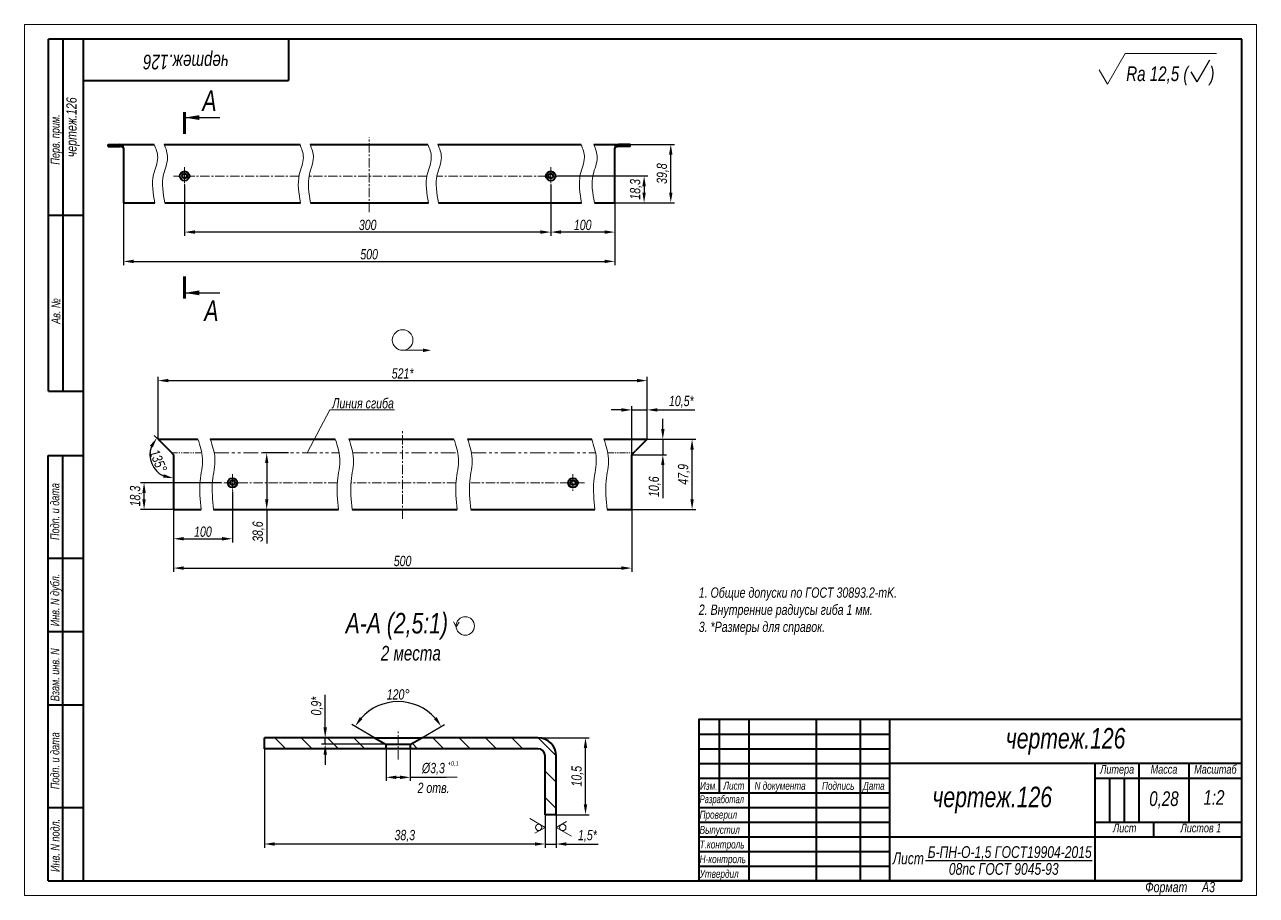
# Model space of a CAD drawing. Header units: millimetres. Extents: x 8000 to 17165, y -24193 to -22514.
# Drawn here: x 8000 to 8420, y -22810.9 to -22513.9 of the extents above; entities that cross this region are included whole.
import ezdxf

# ---------------------------------------------------------------- set-up
doc = ezdxf.new("R2010")
doc.units = ezdxf.units.MM
doc.linetypes.add('LT_04', pattern=[20, 10, -2, 2, -2, 2, -2])
doc.linetypes.add('LT_08', pattern=[10.16, 6.35, -1.27, 1.27, -1.27])
for name, color, linetype, lineweight in [('Layer_01', 3, 'Continuous', 13), ('Layer_02', 5, 'LT_04', 13), ('Layer_05', 7, 'Continuous', 40), ('Layer_08', 1, 'Continuous', 15), ('Layer_09', 6, 'Continuous', 15), ('Layer_13', 1, 'Continuous', 13), ('Layer_15', 7, 'Continuous', 40), ('Layer_18', 7, 'Continuous', 18), ('Layer_20', 8, 'Continuous', 20)]:
    doc.layers.add(name, color=color, linetype=linetype, lineweight=lineweight)
doc.styles.add('Style_01', font='ARIALNI.TTF', dxfattribs={"width": 0.9, "height": 3.5})
doc.dimstyles.new('DimStyle_05', dxfattribs={"dimtxt": 3.5, "dimasz": 3.5, "dimexe": 1.25, "dimexo": 0, "dimtad": 1, "dimlfac": 2, "dimtxsty": 'Style_01', "dimcen": 0, "dimazin": 3, "dimtfac": 1, "dimtmove": 0, "dimatfit": 3})
pattern_1 = [(315, (-2084.9306, 587.135), (4.490128, 4.490128), [])]

# ---------------------------------------------------------------- blocks, each defined once
blk = doc.blocks.new('Block_146')
at = {"layer": 'Layer_05', "linetype": 'Continuous', "lineweight": 15}
for p, q in [((0, 297.18), (0, 0.18)), ((420, 297.18), (0, 297.18)), ((420, 297.18), (420, 0.18)), ((0, 0.18), (420, 0.18))]:
    blk.add_line(p, q, dxfattribs=at)
at = {"layer": 'Layer_05', "linetype": 'Continuous'}
for p, q in [((415, 292.18), (8.12, 292.18)), ((8.12, 172.18), (8.12, 292.18)), ((13.12, 172.18), (13.12, 292.18)), ((20, 292.18), (20, 5.18)), ((90, 292.18), (90, 278.18)), ((415, 5.18), (415, 292.18)), ((20, 278.18), (90, 278.18)), ((8.12, 232.18), (20, 232.18)), ((8.12, 172.18), (20, 172.18)), ((8, 5.18), (8, 150.18)), ((8, 150.18), (20, 150.18)), ((13, 5.18), (13, 150.18)), ((8, 115.18), (20, 115.18)), ((8, 90.18), (20, 90.18)), ((8, 65.18), (20, 65.18)), ((229.88, 55.22), (294.92, 55.22)), ((229.88, 50.21), (294.92, 50.21)), ((229.88, 45.21), (294.92, 45.21)), ((369.97, 40.21), (369.97, 25.2)), ((374.97, 40.21), (374.97, 25.2)), ((8, 30.18), (20, 30.18)), ((229.88, 30.2), (294.92, 30.2)), ((229.88, 25.2), (294.92, 25.2)), ((229.88, 20.19), (294.92, 20.19)), ((229.88, 15.19), (294.92, 15.19)), ((229.88, 10.19), (294.92, 10.19)), ((8, 5.18), (20, 5.18)), ((20, 5.18), (415, 5.18)), ((415, 5.18), (230, 5.18))]:
    blk.add_line(p, q, dxfattribs=at)
for points in [[(415, 60.22), (229.88, 60.22), (229.88, 5.18)], [(236.88, 60.22), (236.88, 35.2)], [(246.89, 60.22), (246.89, 5.18)], [(269.9, 60.22), (269.9, 5.18)], [(284.91, 60.22), (284.91, 5.18)], [(294.92, 60.22), (294.92, 5.18)], [(415, 45.21), (294.92, 45.21)], [(415, 45.21), (294.92, 45.21)], [(364.97, 45.21), (364.97, 5.18)], [(379.98, 45.21), (379.98, 25.2)], [(396.99, 45.21), (396.99, 25.2)], [(396.99, 45.21), (396.99, 25.2)], [(229.88, 40.21), (294.92, 40.21)], [(364.97, 40.21), (415, 40.21)], [(229.88, 35.2), (294.92, 35.2)], [(364.97, 25.2), (415, 25.2)], [(384.98, 25.2), (384.98, 20.19)], [(294.92, 20.19), (415, 20.19)]]:
    blk.add_lwpolyline(points, dxfattribs=at)
at = {"layer": 'Layer_05', "linetype": 'Continuous', "style": 'Style_01', "width": 0.9}
for s, p in [('Перв. прим.', (11.89, 249.43)), ('Ав. №', (12.16, 195.1)), ('Подп. и дата', (11.81, 121.4)), ('Инв. N дубл.', (11.82, 91.97)), ('Взам. инв. N', (11.83, 66.4)), ('Подп. и дата', (11.85, 36.4)), ('Инв. N подл.', (11.9, 8.18))]:
    blk.add_text(s, height=3, rotation=90, dxfattribs=at).set_placement(p)
at = {"layer": 'Layer_05', "linetype": 'Continuous', "style": 'Style_01'}
for s, height, width, p in [('Литера', 3, 0.9, (366.74, 41.69)), ('Масса', 3, 0.9, (383.95, 41.69)), ('Масштаб', 3, 0.9, (398.8, 41.69)), ('Изм.', 2.7, 0.9, (230.29, 36.2)), ('Лист', 2.7, 0.9, (238.27, 36.25)), ('N документа', 2.7, 0.9, (248.89, 36.2)), ('Подпись', 2.7, 0.9, (271.9, 36.2)), ('Дата', 2.7, 0.9, (285.88, 36.2)), ('Разработал', 2.7, 0.8, (230.17, 31.64)), ('Проверил', 2.7, 0.9, (230.17, 26.36)), ('Выпустил', 2.7, 0.9, (230.17, 21.19)), ('Лист ', 3, 0.9, (371.13, 21.68)), ('Листов 1', 3, 0.9, (394.15, 21.68)), ('Т.контроль', 2.7, 0.9, (230.17, 16.19)), ('Н-контроль', 2.7, 0.9, (230.17, 11.19)), ('Утвердил', 2.7, 0.9, (230.17, 6.18))]:
    blk.add_text(s, height=height, dxfattribs=dict(at, width=width)).set_placement(p)
at = {"layer": 'Layer_05', "linetype": 'Continuous', "insert": (382.1, 4.78), "char_height": 3.5, "width": 32.9515, "attachment_point": 1, "style": 'Style_01'}
blk.add_mtext('Формат     А3', dxfattribs=at)
blk = doc.blocks.new('*D877')
at = {"layer": 'Defpoints', "color": 0, "ltscale": 0.5, "transparency": 16777216}
for p in [(8181.79, -22565.57), (8195.62, -22574.7), (8211.26, -22574.7)]:
    blk.add_point(p, dxfattribs=at)
at = {"layer": 'Layer_08', "color": 0, "lineweight": -2, "ltscale": 0.5, "transparency": 16777216}
for p, q in [((8181.79, -22565.57), (8212.51, -22565.57)), ((8211.26, -22569.07), (8211.26, -22571.2)), ((8195.62, -22574.7), (8212.51, -22574.7))]:
    blk.add_line(p, q, dxfattribs=at)
at = {"layer": 'Layer_08', "color": 0, "ltscale": 0.5, "transparency": 16777216}
for points in [[(8210.67, -22569.07), (8211.84, -22569.07), (8211.26, -22565.57)], [(8210.67, -22571.2), (8211.84, -22571.2), (8211.26, -22574.7)]]:
    blk.add_solid(points, dxfattribs=at)
at = {"layer": 'Layer_08', "color": 0, "ltscale": 0.5, "transparency": 16777216, "insert": (8208.52, -22570.13), "char_height": 3.5, "attachment_point": 5, "rotation": 90, "style": 'Style_01'}
blk.add_mtext('18,3', dxfattribs=at)
blk = doc.blocks.new('*D878')
at = {"layer": 'Defpoints', "color": 0, "ltscale": 0.5, "transparency": 16777216}
for p in [(8206.51, -22554.8), (8220.36, -22554.8), (8199.55, -22574.7)]:
    blk.add_point(p, dxfattribs=at)
at = {"layer": 'Layer_08', "color": 0, "lineweight": -2, "ltscale": 0.5, "transparency": 16777216}
for p, q in [((8206.51, -22554.8), (8221.61, -22554.8)), ((8220.36, -22571.2), (8220.36, -22558.3)), ((8199.55, -22574.7), (8221.61, -22574.7))]:
    blk.add_line(p, q, dxfattribs=at)
at = {"layer": 'Layer_08', "color": 0, "ltscale": 0.5, "transparency": 16777216}
for points in [[(8219.78, -22558.3), (8220.95, -22558.3), (8220.36, -22554.8)], [(8219.78, -22571.2), (8220.95, -22571.2), (8220.36, -22574.7)]]:
    blk.add_solid(points, dxfattribs=at)
at = {"layer": 'Layer_08', "color": 0, "ltscale": 0.5, "transparency": 16777216, "insert": (8217.63, -22564.75), "char_height": 3.5, "attachment_point": 5, "rotation": 90, "style": 'Style_01'}
blk.add_mtext('39,8', dxfattribs=at)
blk = doc.blocks.new('*D879')
at = {"layer": 'Defpoints', "color": 0, "ltscale": 0.5, "transparency": 16777216}
for p in [(8179.42, -22568.53), (8201.26, -22574.7), (8179.42, -22584.7)]:
    blk.add_point(p, dxfattribs=at)
at = {"layer": 'Layer_08', "color": 0, "lineweight": -2, "ltscale": 0.5, "transparency": 16777216}
for p, q in [((8179.42, -22568.53), (8179.42, -22585.95)), ((8201.26, -22574.7), (8201.26, -22585.95)), ((8197.76, -22584.7), (8182.92, -22584.7))]:
    blk.add_line(p, q, dxfattribs=at)
at = {"layer": 'Layer_08', "color": 0, "ltscale": 0.5, "transparency": 16777216}
for points in [[(8182.92, -22584.11), (8182.92, -22585.28), (8179.42, -22584.7)], [(8197.76, -22584.11), (8197.76, -22585.28), (8201.26, -22584.7)]]:
    blk.add_solid(points, dxfattribs=at)
at = {"layer": 'Layer_08', "color": 0, "ltscale": 0.5, "transparency": 16777216, "insert": (8190.34, -22582.28), "char_height": 3.5, "attachment_point": 5, "style": 'Style_01'}
blk.add_mtext('100', dxfattribs=at)
blk = doc.blocks.new('*D880')
at = {"layer": 'Defpoints', "color": 0, "ltscale": 0.5, "transparency": 16777216}
for p in [(8054.59, -22568.53), (8179.42, -22568.53), (8054.59, -22584.7)]:
    blk.add_point(p, dxfattribs=at)
at = {"layer": 'Layer_08', "color": 0, "lineweight": -2, "ltscale": 0.5, "transparency": 16777216}
for p, q in [((8054.59, -22568.53), (8054.59, -22585.95)), ((8179.42, -22568.53), (8179.42, -22585.95)), ((8175.92, -22584.7), (8058.09, -22584.7))]:
    blk.add_line(p, q, dxfattribs=at)
at = {"layer": 'Layer_08', "color": 0, "ltscale": 0.5, "transparency": 16777216}
for points in [[(8058.09, -22584.11), (8058.09, -22585.28), (8054.59, -22584.7)], [(8175.92, -22584.11), (8175.92, -22585.28), (8179.42, -22584.7)]]:
    blk.add_solid(points, dxfattribs=at)
at = {"layer": 'Layer_08', "color": 0, "ltscale": 0.5, "transparency": 16777216, "insert": (8117.01, -22582.28), "char_height": 3.5, "attachment_point": 5, "style": 'Style_01'}
blk.add_mtext('300', dxfattribs=at)
blk = doc.blocks.new('*D881')
at = {"layer": 'Defpoints', "color": 0, "ltscale": 0.5, "transparency": 16777216}
for p in [(8033.75, -22572.93), (8201.26, -22573.45), (8201.26, -22594.7)]:
    blk.add_point(p, dxfattribs=at)
at = {"layer": 'Layer_08', "color": 0, "lineweight": -2, "ltscale": 0.5, "transparency": 16777216}
for p, q in [((8033.75, -22572.93), (8033.75, -22595.95)), ((8201.26, -22573.45), (8201.26, -22595.95)), ((8037.25, -22594.7), (8197.76, -22594.7))]:
    blk.add_line(p, q, dxfattribs=at)
at = {"layer": 'Layer_08', "color": 0, "ltscale": 0.5, "transparency": 16777216}
for points in [[(8037.25, -22594.11), (8037.25, -22595.28), (8033.75, -22594.7)], [(8197.76, -22594.11), (8197.76, -22595.28), (8201.26, -22594.7)]]:
    blk.add_solid(points, dxfattribs=at)
at = {"layer": 'Layer_08', "color": 0, "ltscale": 0.5, "transparency": 16777216, "insert": (8117.5, -22592.28), "char_height": 3.5, "attachment_point": 5, "style": 'Style_01'}
blk.add_mtext('500', dxfattribs=at)
blk = doc.blocks.new('*D887')
at = {"layer": 'Defpoints', "color": 0, "ltscale": 0.5, "transparency": 16777216}
for p in [(8212.29, -22635.36), (8045.55, -22655.36), (8212.29, -22655.36)]:
    blk.add_point(p, dxfattribs=at)
at = {"layer": 'Layer_08', "color": 0, "lineweight": -2, "ltscale": 0.5, "transparency": 16777216}
for p, q in [((8045.55, -22655.36), (8045.55, -22634.11)), ((8049.05, -22635.36), (8208.79, -22635.36)), ((8212.29, -22655.36), (8212.29, -22634.11))]:
    blk.add_line(p, q, dxfattribs=at)
at = {"layer": 'Layer_08', "color": 0, "ltscale": 0.5, "transparency": 16777216}
for points in [[(8049.05, -22634.77), (8049.05, -22635.94), (8045.55, -22635.36)], [(8208.79, -22634.77), (8208.79, -22635.94), (8212.29, -22635.36)]]:
    blk.add_solid(points, dxfattribs=at)
at = {"layer": 'Layer_08', "color": 0, "ltscale": 0.5, "transparency": 16777216, "insert": (8128.92, -22632.94), "char_height": 3.5, "attachment_point": 5, "style": 'Style_01'}
blk.add_mtext('521*', dxfattribs=at)
blk = doc.blocks.new('*D888')
at = {"layer": 'Defpoints', "color": 0, "ltscale": 0.5, "transparency": 16777216}
for p in [(8212.29, -22645.36), (8212.29, -22655.36), (8207.04, -22660.66)]:
    blk.add_point(p, dxfattribs=at)
at = {"layer": 'Layer_08', "color": 0, "lineweight": -2, "ltscale": 0.5, "transparency": 16777216}
for p, q in [((8203.54, -22645.36), (8200.04, -22645.36)), ((8207.04, -22660.66), (8207.04, -22644.11)), ((8207.04, -22645.36), (8212.29, -22645.36)), ((8212.29, -22655.36), (8212.29, -22644.11)), ((8215.79, -22645.36), (8228.61, -22645.36))]:
    blk.add_line(p, q, dxfattribs=at)
at = {"layer": 'Layer_08', "color": 0, "ltscale": 0.5, "transparency": 16777216}
for points in [[(8203.54, -22644.77), (8203.54, -22645.94), (8207.04, -22645.36)], [(8215.79, -22644.77), (8215.79, -22645.94), (8212.29, -22645.36)]]:
    blk.add_solid(points, dxfattribs=at)
at = {"layer": 'Layer_08', "color": 0, "ltscale": 0.5, "transparency": 16777216, "insert": (8223.95, -22642.62), "char_height": 3.5, "attachment_point": 5, "style": 'Style_01'}
blk.add_mtext('10,5*', dxfattribs=at)
blk = doc.blocks.new('*D882')
at = {"layer": 'Defpoints', "color": 0, "ltscale": 0.5, "transparency": 16777216}
for p in [(8212.65, -22655.36), (8207.04, -22660.66), (8217.65, -22660.66)]:
    blk.add_point(p, dxfattribs=at)
at = {"layer": 'Layer_08', "color": 0, "lineweight": -2, "ltscale": 0.5, "transparency": 16777216}
for p, q in [((8217.65, -22651.86), (8217.65, -22648.36)), ((8212.65, -22655.36), (8218.9, -22655.36)), ((8217.65, -22655.36), (8217.65, -22660.66)), ((8207.04, -22660.66), (8218.9, -22660.66)), ((8217.65, -22664.16), (8217.65, -22675.44))]:
    blk.add_line(p, q, dxfattribs=at)
at = {"layer": 'Layer_08', "color": 0, "ltscale": 0.5, "transparency": 16777216}
for points in [[(8217.07, -22651.86), (8218.23, -22651.86), (8217.65, -22655.36)], [(8217.07, -22664.16), (8218.23, -22664.16), (8217.65, -22660.66)]]:
    blk.add_solid(points, dxfattribs=at)
at = {"layer": 'Layer_08', "color": 0, "ltscale": 0.5, "transparency": 16777216, "insert": (8214.91, -22671.55), "char_height": 3.5, "attachment_point": 5, "rotation": 90, "style": 'Style_01'}
blk.add_mtext('10,6', dxfattribs=at)
blk = doc.blocks.new('*D883')
at = {"layer": 'Defpoints', "color": 0, "ltscale": 0.5, "transparency": 16777216}
for p in [(8040.76, -22670.18), (8067.05, -22670.18), (8053.03, -22679.31)]:
    blk.add_point(p, dxfattribs=at)
at = {"layer": 'Layer_08', "color": 0, "lineweight": -2, "ltscale": 0.5, "transparency": 16777216}
for p, q in [((8067.05, -22670.18), (8039.51, -22670.18)), ((8040.76, -22675.81), (8040.76, -22673.68)), ((8053.03, -22679.31), (8039.51, -22679.31))]:
    blk.add_line(p, q, dxfattribs=at)
at = {"layer": 'Layer_08', "color": 0, "ltscale": 0.5, "transparency": 16777216}
for points in [[(8040.17, -22673.68), (8041.34, -22673.68), (8040.76, -22670.18)], [(8040.17, -22675.81), (8041.34, -22675.81), (8040.76, -22679.31)]]:
    blk.add_solid(points, dxfattribs=at)
at = {"layer": 'Layer_08', "color": 0, "ltscale": 0.5, "transparency": 16777216, "insert": (8038.02, -22674.75), "char_height": 3.5, "attachment_point": 5, "rotation": 90, "style": 'Style_01'}
blk.add_mtext('18,3', dxfattribs=at)
blk = doc.blocks.new('*D884')
at = {"layer": 'Defpoints', "color": 0, "ltscale": 0.5, "transparency": 16777216}
for p in [(8082.58, -22660.01), (8090.06, -22660.01), (8088.89, -22679.31)]:
    blk.add_point(p, dxfattribs=at)
at = {"layer": 'Layer_08', "color": 0, "lineweight": -2, "ltscale": 0.5, "transparency": 16777216}
for p, q in [((8090.06, -22660.01), (8081.33, -22660.01)), ((8082.58, -22663.51), (8082.58, -22675.81)), ((8088.89, -22679.31), (8081.33, -22679.31)), ((8082.58, -22679.31), (8082.58, -22690.93))]:
    blk.add_line(p, q, dxfattribs=at)
at = {"layer": 'Layer_08', "color": 0, "ltscale": 0.5, "transparency": 16777216}
for points in [[(8082, -22663.51), (8083.16, -22663.51), (8082.58, -22660.01)], [(8082, -22675.81), (8083.16, -22675.81), (8082.58, -22679.31)]]:
    blk.add_solid(points, dxfattribs=at)
at = {"layer": 'Layer_08', "color": 0, "ltscale": 0.5, "transparency": 16777216, "insert": (8079.84, -22686.87), "char_height": 3.5, "attachment_point": 5, "rotation": 90, "style": 'Style_01'}
blk.add_mtext('38,6', dxfattribs=at)
blk = doc.blocks.new('*D885')
at = {"layer": 'Defpoints', "color": 0, "ltscale": 0.5, "transparency": 16777216}
for p in [(8070.89, -22673.15), (8050.8, -22678.9), (8070.89, -22689.31)]:
    blk.add_point(p, dxfattribs=at)
at = {"layer": 'Layer_08', "color": 0, "lineweight": -2, "ltscale": 0.5, "transparency": 16777216}
for p, q in [((8070.89, -22673.15), (8070.89, -22690.56)), ((8050.8, -22678.9), (8050.8, -22690.56)), ((8054.3, -22689.31), (8067.39, -22689.31))]:
    blk.add_line(p, q, dxfattribs=at)
at = {"layer": 'Layer_08', "color": 0, "ltscale": 0.5, "transparency": 16777216}
for points in [[(8054.3, -22688.72), (8054.3, -22689.89), (8050.8, -22689.31)], [(8067.39, -22688.72), (8067.39, -22689.89), (8070.89, -22689.31)]]:
    blk.add_solid(points, dxfattribs=at)
at = {"layer": 'Layer_08', "color": 0, "ltscale": 0.5, "transparency": 16777216, "insert": (8060.84, -22686.9), "char_height": 3.5, "attachment_point": 5, "style": 'Style_01'}
blk.add_mtext('100', dxfattribs=at)
blk = doc.blocks.new('*D886')
at = {"layer": 'Defpoints', "color": 0, "ltscale": 0.5, "transparency": 16777216}
for p in [(8050.8, -22675.44), (8207.04, -22679.31), (8207.04, -22699.31)]:
    blk.add_point(p, dxfattribs=at)
at = {"layer": 'Layer_08', "color": 0, "lineweight": -2, "ltscale": 0.5, "transparency": 16777216}
for p, q in [((8050.8, -22675.44), (8050.8, -22700.56)), ((8207.04, -22679.31), (8207.04, -22700.56)), ((8054.3, -22699.31), (8203.54, -22699.31))]:
    blk.add_line(p, q, dxfattribs=at)
at = {"layer": 'Layer_08', "color": 0, "ltscale": 0.5, "transparency": 16777216}
for points in [[(8054.3, -22698.72), (8054.3, -22699.89), (8050.8, -22699.31)], [(8203.54, -22698.72), (8203.54, -22699.89), (8207.04, -22699.31)]]:
    blk.add_solid(points, dxfattribs=at)
at = {"layer": 'Layer_08', "color": 0, "ltscale": 0.5, "transparency": 16777216, "insert": (8128.92, -22696.9), "char_height": 3.5, "attachment_point": 5, "style": 'Style_01'}
blk.add_mtext('500', dxfattribs=at)
blk = doc.blocks.new('*D889')
at = {"layer": 'Defpoints', "color": 0, "ltscale": 0.5, "transparency": 16777216}
for p in [(8210.06, -22655.36), (8227.62, -22655.36), (8205.72, -22679.31)]:
    blk.add_point(p, dxfattribs=at)
at = {"layer": 'Layer_08', "color": 0, "lineweight": -2, "ltscale": 0.5, "transparency": 16777216}
for p, q in [((8210.06, -22655.36), (8228.87, -22655.36)), ((8227.62, -22675.81), (8227.62, -22658.86)), ((8205.72, -22679.31), (8228.87, -22679.31))]:
    blk.add_line(p, q, dxfattribs=at)
at = {"layer": 'Layer_08', "color": 0, "ltscale": 0.5, "transparency": 16777216}
for points in [[(8227.03, -22658.86), (8228.2, -22658.86), (8227.62, -22655.36)], [(8227.03, -22675.81), (8228.2, -22675.81), (8227.62, -22679.31)]]:
    blk.add_solid(points, dxfattribs=at)
at = {"layer": 'Layer_08', "color": 0, "ltscale": 0.5, "transparency": 16777216, "insert": (8224.88, -22667.33), "char_height": 3.5, "attachment_point": 5, "rotation": 90, "style": 'Style_01'}
blk.add_mtext('47,9', dxfattribs=at)
blk = doc.blocks.new('*D890')
at = {"layer": 'Defpoints', "color": 0, "ltscale": 0.5, "transparency": 16777216}
for p in [(8102.52, -22759.42), (8119.88, -22757.17), (8123.28, -22759.42)]:
    blk.add_point(p, dxfattribs=at)
at = {"layer": 'Layer_08', "color": 0, "lineweight": -2, "ltscale": 0.5, "transparency": 16777216}
for p, q in [((8102.52, -22753.67), (8102.52, -22742.59)), ((8119.88, -22757.17), (8101.27, -22757.17)), ((8123.28, -22759.42), (8101.27, -22759.42)), ((8102.52, -22759.42), (8102.52, -22757.17)), ((8102.52, -22762.92), (8102.52, -22766.42))]:
    blk.add_line(p, q, dxfattribs=at)
at = {"layer": 'Layer_08', "color": 0, "ltscale": 0.5, "transparency": 16777216}
for points in [[(8101.94, -22753.67), (8103.11, -22753.67), (8102.52, -22757.17)], [(8101.94, -22762.92), (8103.11, -22762.92), (8102.52, -22759.42)]]:
    blk.add_solid(points, dxfattribs=at)
at = {"layer": 'Layer_08', "color": 0, "ltscale": 0.5, "transparency": 16777216, "insert": (8099.79, -22746.38), "char_height": 3.5, "attachment_point": 5, "rotation": 90, "style": 'Style_01'}
blk.add_mtext('0,9*', dxfattribs=at)
blk = doc.blocks.new('*D891')
at = {"layer": 'Defpoints', "color": 0, "ltscale": 0.5, "transparency": 16777216}
for p in [(8123.28, -22760.92), (8131.53, -22760.92), (8131.53, -22770.67)]:
    blk.add_point(p, dxfattribs=at)
at = {"layer": 'Layer_08', "color": 0, "lineweight": -2, "ltscale": 0.5, "transparency": 16777216}
for p, q in [((8123.28, -22760.92), (8123.28, -22771.92)), ((8131.53, -22760.92), (8131.53, -22771.92)), ((8126.78, -22770.67), (8128.03, -22770.67)), ((8131.53, -22770.67), (8143.81, -22770.67))]:
    blk.add_line(p, q, dxfattribs=at)
at = {"layer": 'Layer_08', "color": 0, "ltscale": 0.5, "transparency": 16777216}
for points in [[(8126.78, -22770.09), (8126.78, -22771.26), (8123.28, -22770.67)], [(8128.03, -22770.09), (8128.03, -22771.26), (8131.53, -22770.67)]]:
    blk.add_solid(points, dxfattribs=at)
at = {"layer": 'Layer_08', "color": 0, "ltscale": 0.5, "transparency": 16777216, "insert": (8139.42, -22767.83), "char_height": 3.5, "attachment_point": 5, "style": 'Style_01'}
blk.add_mtext('%%C3,3', dxfattribs=at)
blk = doc.blocks.new('*D892')
at = {"layer": 'Defpoints', "color": 0, "ltscale": 0.5, "transparency": 16777216}
for p in [(8133.21, -22745.86), (8119.39, -22757.17), (8123.28, -22759.42), (8131.53, -22759.42), (8135.43, -22757.17)]:
    blk.add_point(p, dxfattribs=at)
at = {"layer": 'Layer_08', "color": 0, "lineweight": -2, "ltscale": 0.5, "transparency": 16777216}
for p, q in [((8119.39, -22757.17), (8111.63, -22752.7)), ((8135.43, -22757.17), (8143.19, -22752.7))]:
    blk.add_line(p, q, dxfattribs=at)
blk.add_arc((8127.41, -22761.81), 16.97, 41.8376, 138.1624, dxfattribs=at)
at = {"layer": 'Layer_08', "color": 0, "ltscale": 0.5, "transparency": 16777216}
for points in [[(8115.24, -22750.83), (8114.29, -22750.14), (8112.71, -22753.32)], [(8140.53, -22750.14), (8139.58, -22750.83), (8142.11, -22753.32)]]:
    blk.add_solid(points, dxfattribs=at)
at = {"layer": 'Layer_08', "color": 0, "ltscale": 0.5, "transparency": 16777216, "insert": (8127.41, -22742.42), "char_height": 3.5, "attachment_point": 5, "style": 'Style_01'}
blk.add_mtext('120°', dxfattribs=at)
blk = doc.blocks.new('*D893')
at = {"layer": 'Defpoints', "color": 0, "ltscale": 0.5, "transparency": 16777216}
for p in [(8177.53, -22783.42), (8181.28, -22783.42), (8181.28, -22793.42)]:
    blk.add_point(p, dxfattribs=at)
at = {"layer": 'Layer_08', "color": 0, "lineweight": -2, "ltscale": 0.5, "transparency": 16777216}
for p, q in [((8177.53, -22783.42), (8177.53, -22794.67)), ((8181.28, -22783.42), (8181.28, -22794.67)), ((8174.03, -22793.42), (8170.53, -22793.42)), ((8177.53, -22793.42), (8181.28, -22793.42)), ((8184.78, -22793.42), (8195.59, -22793.42))]:
    blk.add_line(p, q, dxfattribs=at)
at = {"layer": 'Layer_08', "color": 0, "ltscale": 0.5, "transparency": 16777216}
for points in [[(8174.03, -22792.84), (8174.03, -22794.01), (8177.53, -22793.42)], [(8184.78, -22792.84), (8184.78, -22794.01), (8181.28, -22793.42)]]:
    blk.add_solid(points, dxfattribs=at)
at = {"layer": 'Layer_08', "color": 0, "ltscale": 0.5, "transparency": 16777216, "insert": (8191.94, -22790.69), "char_height": 3.5, "attachment_point": 5, "style": 'Style_01'}
blk.add_mtext('1,5*', dxfattribs=at)
blk = doc.blocks.new('*D894')
at = {"layer": 'Defpoints', "color": 0, "ltscale": 0.5, "transparency": 16777216}
for p in [(8081.79, -22760.92), (8177.53, -22783.42), (8081.79, -22793.42)]:
    blk.add_point(p, dxfattribs=at)
at = {"layer": 'Layer_08', "color": 0, "lineweight": -2, "ltscale": 0.5, "transparency": 16777216}
for p, q in [((8081.79, -22760.92), (8081.79, -22794.67)), ((8177.53, -22783.42), (8177.53, -22794.67)), ((8174.03, -22793.42), (8085.29, -22793.42))]:
    blk.add_line(p, q, dxfattribs=at)
at = {"layer": 'Layer_08', "color": 0, "ltscale": 0.5, "transparency": 16777216}
for points in [[(8085.29, -22792.84), (8085.29, -22794.01), (8081.79, -22793.42)], [(8174.03, -22792.84), (8174.03, -22794.01), (8177.53, -22793.42)]]:
    blk.add_solid(points, dxfattribs=at)
at = {"layer": 'Layer_08', "color": 0, "ltscale": 0.5, "transparency": 16777216, "insert": (8129.66, -22790.69), "char_height": 3.5, "attachment_point": 5, "style": 'Style_01'}
blk.add_mtext('38,3', dxfattribs=at)
blk = doc.blocks.new('*D895')
at = {"layer": 'Defpoints', "color": 0, "ltscale": 0.5, "transparency": 16777216}
for p in [(8170.35, -22757.17), (8191.28, -22757.17), (8181.28, -22783.42)]:
    blk.add_point(p, dxfattribs=at)
at = {"layer": 'Layer_08', "color": 0, "lineweight": -2, "ltscale": 0.5, "transparency": 16777216}
for p, q in [((8170.35, -22757.17), (8192.53, -22757.17)), ((8191.28, -22779.92), (8191.28, -22760.67)), ((8181.28, -22783.42), (8192.53, -22783.42))]:
    blk.add_line(p, q, dxfattribs=at)
at = {"layer": 'Layer_08', "color": 0, "ltscale": 0.5, "transparency": 16777216}
for points in [[(8190.7, -22760.67), (8191.87, -22760.67), (8191.28, -22757.17)], [(8190.7, -22779.92), (8191.87, -22779.92), (8191.28, -22783.42)]]:
    blk.add_solid(points, dxfattribs=at)
at = {"layer": 'Layer_08', "color": 0, "ltscale": 0.5, "transparency": 16777216, "insert": (8188.55, -22770.3), "char_height": 3.5, "attachment_point": 5, "rotation": 90, "style": 'Style_01'}
blk.add_mtext('10,5', dxfattribs=at)
blk = doc.blocks.new('*D896')
at = {"layer": 'Defpoints', "color": 0, "ltscale": 0.5, "transparency": 16777216}
for p in [(8045.55, -22655.36), (8042.76, -22660.61), (8049.55, -22659.36), (8050.8, -22660.66), (8050.8, -22679.31)]:
    blk.add_point(p, dxfattribs=at)
at = {"layer": 'Layer_08', "color": 0, "lineweight": -2, "ltscale": 0.5, "transparency": 16777216}
blk.add_line((8045.55, -22655.36), (8044.23, -22654.04), dxfattribs=at)
blk.add_arc((8050.8, -22660.61), 8.04, 160.1437, 244.8563, dxfattribs=at)
at = {"layer": 'Layer_08', "color": 0, "ltscale": 0.5, "transparency": 16777216}
for points in [[(8042.74, -22657.56), (8043.73, -22658.19), (8045.11, -22654.92)], [(8047.51, -22667.31), (8047.25, -22668.45), (8050.8, -22668.65)]]:
    blk.add_solid(points, dxfattribs=at)
at = {"layer": 'Layer_08', "color": 0, "ltscale": 0.5, "transparency": 16777216, "insert": (8045.6, -22662.76), "char_height": 3.5, "attachment_point": 5, "rotation": 292.5, "style": 'Style_01'}
blk.add_mtext('135°', dxfattribs=at)

msp = doc.modelspace()

# ---------------------------------------------------------------- hatches: boundary and pattern name
at = {"layer": 'Layer_18', "linetype": 'Continuous', "lineweight": 18}
h = msp.add_hatch(dxfattribs=at)
h.set_pattern_fill('ANSI31', scale=2, angle=-90, style=0)
h.set_pattern_definition(pattern_1)
h.paths.add_polyline_path([(8081.7896, -22757.1738), (8081.7896, -22760.9238), (8123.2839, -22760.9238), (8123.2839, -22759.4238), (8119.3868, -22757.1738)], flags=0)
h = msp.add_hatch(dxfattribs=at)
h.set_pattern_fill('ANSI31', scale=2, angle=-90, style=0)
h.set_pattern_definition(pattern_1)
edge = h.paths.add_edge_path(flags=0)
edge.add_line((8177.5339, -22783.4238), (8181.2839, -22783.4238))
edge.add_line((8181.2839, -22783.4238), (8181.2839, -22763.4238))
edge.add_arc((8175.0339, -22763.4238), 6.25, 360, 450)
edge.add_line((8175.0339, -22757.1738), (8135.4311, -22757.1738))
edge.add_line((8135.4311, -22757.1738), (8131.5339, -22759.4238))
edge.add_line((8131.5339, -22759.4238), (8131.5339, -22760.9238))
edge.add_line((8131.5339, -22760.9238), (8175.0339, -22760.9238))
edge.add_arc((8175.0339, -22763.4238), 2.5, 0, 90, ccw=False)
edge.add_line((8177.5339, -22763.4238), (8177.5339, -22783.4238))

# ---------------------------------------------------------------- linework, layer by layer
at = {"lineweight": 25}
msp.add_line((8307.2647, -22799.076), (8364.0937, -22799.076), dxfattribs=at)
at = {"layer": 'Layer_01', "lineweight": 30}
for q in [(8404.1785, -22525.9994), (8404.1785, -22525.9994), (8404.1785, -22525.9994), (8404.1785, -22525.9994), (8397.8277, -22529.9994), (8397.8277, -22529.9994), (8397.8277, -22529.9994), (8397.8277, -22529.9994)]:
    msp.add_line((8399.8484, -22533.4994), q, dxfattribs=at)
at = {"layer": 'Layer_01'}
msp.add_line((8128.9179, -22625.019), (8135.8216, -22625.0265), dxfattribs=at)
msp.add_circle((8128.9179, -22621.5139), 3.5051, dxfattribs=at)
msp.add_solid([(8135.8219, -22625.642), (8138.6429, -22625.0304), (8135.8214, -22624.4111)], dxfattribs=at)
at = {"layer": 'Layer_02', "color": 3, "ltscale": 0.2}
for p, q in [((8050.1715, -22660.008), (8060.4378, -22660.008)), ((8198.896, -22660.008), (8207.6644, -22660.008))]:
    msp.add_line(p, q, dxfattribs=at)
at = {"layer": 'Layer_02', "color": 3, "ltscale": 0.5}
for p, q in [((8064.6802, -22660.008), (8107.2805, -22660.008)), ((8111.9261, -22660.008), (8147.7468, -22660.008)), ((8152.3923, -22660.008), (8194.7185, -22660.008))]:
    msp.add_line(p, q, dxfattribs=at)
at = {"layer": 'Layer_08', "ltscale": 0.5}
msp.add_line((8143.8066, -22770.6738), (8147.5545, -22770.6738), dxfattribs=at)
at = {"layer": 'Layer_09', "ltscale": 0.303109}
msp.add_line((8369.2304, -22534.2523), (8375.2925, -22523.7523), dxfattribs=at)
msp.add_line((8369.2304, -22534.2523), (8375.2925, -22523.7523), dxfattribs=at)
msp.add_line((8369.2304, -22534.2523), (8375.2925, -22523.7523), dxfattribs=at)
at = {"layer": 'Layer_09'}
for p, q in [((8369.2304, -22534.2523), (8375.2925, -22523.7523)), ((8375.2925, -22523.7523), (8406.4371, -22523.7523)), ((8369.2304, -22534.2523), (8366.4013, -22529.3523)), ((8147.1276, -22719.344), (8146.2847, -22717.6405)), ((8147.1276, -22719.344), (8148.1964, -22717.7723))]:
    msp.add_line(p, q, dxfattribs=at)
at = {"layer": 'Layer_09', "ltscale": 0.141451}
msp.add_line((8369.2304, -22534.2523), (8366.4013, -22529.3523), dxfattribs=at)
msp.add_line((8369.2304, -22534.2523), (8366.4013, -22529.3523), dxfattribs=at)
msp.add_line((8369.2304, -22534.2523), (8366.4013, -22529.3523), dxfattribs=at)
at = {"layer": 'Layer_09', "linetype": 'LT_08', "ltscale": 0.5}
for p, q in [((8117.5021, -22577.8941), (8117.5021, -22552.3027)), ((8093.593, -22565.5721), (8050.7595, -22565.5721)), ((8137.2079, -22565.5721), (8097.0181, -22565.5721)), ((8183.31, -22565.5721), (8140.6331, -22565.5721)), ((8128.9179, -22682.5062), (8128.9179, -22652.0985)), ((8106.6548, -22670.1841), (8067.0548, -22670.1841)), ((8147.1211, -22670.1841), (8111.3004, -22670.1841)), ((8190.9055, -22670.1841), (8151.7666, -22670.1841)), ((8127.4089, -22764.5424), (8127.4089, -22754.3587))]:
    msp.add_line(p, q, dxfattribs=at)
at = {"layer": 'Layer_09', "linetype": 'LT_08', "ltscale": 0.2}
for p, q in [((8054.5941, -22562.6103), (8054.5941, -22568.5339)), ((8179.4159, -22562.6103), (8179.4159, -22568.5339))]:
    msp.add_line(p, q, dxfattribs=at)
at = {"layer": 'Layer_09', "linetype": 'LT_08', "ltscale": 0.3}
for p, q in [((8070.8894, -22667.2223), (8070.8894, -22673.146)), ((8187.0114, -22667.2223), (8187.0114, -22673.146))]:
    msp.add_line(p, q, dxfattribs=at)
at = {"layer": 'Layer_09', "lineweight": 13, "ltscale": 0.303109}
for p, q in [((8177.5339, -22787.7563), (8172.2839, -22784.7252)), ((8181.2839, -22787.7563), (8186.5339, -22790.7874))]:
    msp.add_line(p, q, dxfattribs=at)
at = {"layer": 'Layer_09', "lineweight": 13, "ltscale": 0.141451}
for p, q in [((8177.5339, -22787.7563), (8174.0339, -22789.777)), ((8181.2839, -22787.7563), (8184.7839, -22785.7356))]:
    msp.add_line(p, q, dxfattribs=at)
at = {"layer": 'Layer_09'}
for points in [[(8104.1306, -22645.3554), (8096.3546, -22660.008)], [(8126.1257, -22645.3554), (8104.1306, -22645.3554)]]:
    msp.add_lwpolyline(points, dxfattribs=at)
msp.add_circle((8150.2722, -22719.0523), 3.1589, dxfattribs=at)
at = {"layer": 'Layer_09', "lineweight": 13}
for centre in [(8175.3047, -22787.7474), (8183.5132, -22787.7652)]:
    msp.add_circle(centre, 1.0981, dxfattribs=at)
at = {"layer": 'Layer_09', "ltscale": 0.5}
for points, knots in [([(8044.2545, -22554.7971), (8044.825, -22556.2818), (8046.1424, -22559.7099), (8042.9292, -22566.2289), (8043.8556, -22571.473), (8044.4249, -22574.6959)], [0, 0, 0, 0, 4.59885644, 10.61870327, 20.21826395, 20.21826395, 20.21826395, 20.21826395]), ([(8047.6282, -22554.7971), (8048.1987, -22556.2818), (8049.5161, -22559.7099), (8046.3029, -22566.2289), (8047.2293, -22571.473), (8047.7986, -22574.6959)], [0, 0, 0, 0, 4.59885644, 10.61870327, 20.21826395, 20.21826395, 20.21826395, 20.21826395]), ([(8093.9402, -22554.7971), (8094.5107, -22556.2818), (8095.8281, -22559.7099), (8092.6149, -22566.2289), (8093.5413, -22571.473), (8094.1106, -22574.6959)], [0, 0, 0, 0, 4.59885644, 10.61870327, 20.21826395, 20.21826395, 20.21826395, 20.21826395]), ([(8097.3653, -22554.7971), (8097.9359, -22556.2818), (8099.2533, -22559.7099), (8096.04, -22566.2289), (8096.9664, -22571.473), (8097.5358, -22574.6959)], [0, 0, 0, 0, 4.59885644, 10.61870327, 20.21826395, 20.21826395, 20.21826395, 20.21826395]), ([(8137.5551, -22554.7971), (8138.1256, -22556.2818), (8139.443, -22559.7099), (8136.2298, -22566.2289), (8137.1562, -22571.473), (8137.7255, -22574.6959)], [0, 0, 0, 0, 4.59885644, 10.61870327, 20.21826395, 20.21826395, 20.21826395, 20.21826395]), ([(8140.9802, -22554.7971), (8141.5508, -22556.2818), (8142.8682, -22559.7099), (8139.655, -22566.2289), (8140.5813, -22571.473), (8141.1507, -22574.6959)], [0, 0, 0, 0, 4.59885644, 10.61870327, 20.21826395, 20.21826395, 20.21826395, 20.21826395]), ([(8189.7635, -22554.7971), (8190.3341, -22556.2818), (8191.6515, -22559.7099), (8188.4383, -22566.2289), (8189.3646, -22571.473), (8189.934, -22574.6959)], [0, 0, 0, 0, 4.59885644, 10.61870327, 20.21826395, 20.21826395, 20.21826395, 20.21826395]), ([(8194.1315, -22554.7971), (8194.7021, -22556.2818), (8196.0195, -22559.7099), (8192.8062, -22566.2289), (8193.7326, -22571.473), (8194.3019, -22574.6959)], [0, 0, 0, 0, 4.59885644, 10.61870327, 20.21826395, 20.21826395, 20.21826395, 20.21826395]), ([(8059.1088, -22655.3554), (8059.8367, -22657.5351), (8061.3991, -22662.2132), (8059.2613, -22670.2799), (8059.8882, -22676.0835), (8060.2365, -22679.308)], [0, 0, 0, 0, 6.75780809, 14.50327285, 24.18691564, 24.18691564, 24.18691564, 24.18691564]), ([(8063.3511, -22655.3554), (8064.0791, -22657.5351), (8065.6414, -22662.2132), (8063.5036, -22670.2799), (8064.1306, -22676.0835), (8064.4789, -22679.308)], [0, 0, 0, 0, 6.75780809, 14.50327285, 24.18691564, 24.18691564, 24.18691564, 24.18691564]), ([(8105.9515, -22655.3554), (8106.6794, -22657.5351), (8108.2418, -22662.2132), (8106.104, -22670.2799), (8106.7309, -22676.0835), (8107.0793, -22679.308)], [0, 0, 0, 0, 6.75780809, 14.50327285, 24.18691564, 24.18691564, 24.18691564, 24.18691564]), ([(8110.597, -22655.3554), (8111.325, -22657.5351), (8112.8873, -22662.2132), (8110.7495, -22670.2799), (8111.3765, -22676.0835), (8111.7248, -22679.308)], [0, 0, 0, 0, 6.75780809, 14.50327285, 24.18691564, 24.18691564, 24.18691564, 24.18691564]), ([(8146.4177, -22655.3554), (8147.1457, -22657.5351), (8148.708, -22662.2132), (8146.5702, -22670.2799), (8147.1972, -22676.0835), (8147.5455, -22679.308)], [0, 0, 0, 0, 6.75780809, 14.50327285, 24.18691564, 24.18691564, 24.18691564, 24.18691564]), ([(8151.0633, -22655.3554), (8151.7912, -22657.5351), (8153.3536, -22662.2132), (8151.2158, -22670.2799), (8151.8427, -22676.0835), (8152.1911, -22679.308)], [0, 0, 0, 0, 6.75780809, 14.50327285, 24.18691564, 24.18691564, 24.18691564, 24.18691564]), ([(8193.3895, -22655.3554), (8194.1174, -22657.5351), (8195.6798, -22662.2132), (8193.542, -22670.2799), (8194.1689, -22676.0835), (8194.5173, -22679.308)], [0, 0, 0, 0, 6.75780809, 14.50327285, 24.18691564, 24.18691564, 24.18691564, 24.18691564]), ([(8193.3895, -22655.3554), (8194.1174, -22657.5351), (8195.6798, -22662.2132), (8193.542, -22670.2799), (8194.1689, -22676.0835), (8194.5173, -22679.308)], [0, 0, 0, 0, 6.75780809, 14.50327285, 24.18691564, 24.18691564, 24.18691564, 24.18691564]), ([(8197.5669, -22655.3554), (8198.2949, -22657.5351), (8199.8572, -22662.2132), (8197.7194, -22670.2799), (8198.3464, -22676.0835), (8198.6947, -22679.308)], [0, 0, 0, 0, 6.75780809, 14.50327285, 24.18691564, 24.18691564, 24.18691564, 24.18691564]), ([(8197.5669, -22655.3554), (8198.2949, -22657.5351), (8199.8572, -22662.2132), (8197.7194, -22670.2799), (8198.3464, -22676.0835), (8198.6947, -22679.308)], [0, 0, 0, 0, 6.75780809, 14.50327285, 24.18691564, 24.18691564, 24.18691564, 24.18691564])]:
    msp.add_open_spline(points, degree=3, knots=knots, dxfattribs=at)
at = {"layer": 'Layer_15', "linetype": 'Continuous'}
for p, q in [((8028.4962, -22555.5471), (8028.4962, -22554.7971)), ((8028.4962, -22554.7971), (8032.4962, -22554.7971)), ((8028.4962, -22555.5471), (8032.4962, -22555.5471)), ((8032.4962, -22554.7971), (8044.2545, -22554.7971)), ((8033.7462, -22556.0471), (8033.7462, -22574.6959)), ((8047.6282, -22554.7971), (8093.9402, -22554.7971)), ((8097.3653, -22554.7971), (8137.5551, -22554.7971)), ((8140.9802, -22554.7971), (8189.7635, -22554.7971)), ((8194.1315, -22554.7971), (8202.508, -22554.7971)), ((8201.258, -22574.6959), (8201.258, -22556.0471)), ((8206.508, -22554.7971), (8202.508, -22554.7971)), ((8206.508, -22555.5471), (8202.508, -22555.5471)), ((8206.508, -22555.5471), (8206.508, -22554.7971)), ((8033.7462, -22574.6959), (8044.4249, -22574.6959)), ((8047.7986, -22574.6959), (8094.1106, -22574.6959)), ((8097.5358, -22574.6959), (8137.7255, -22574.6959)), ((8141.1507, -22574.6959), (8189.934, -22574.6959)), ((8194.3019, -22574.6959), (8201.258, -22574.6959)), ((8045.5458, -22655.3554), (8049.5458, -22659.3554)), ((8045.5458, -22655.3554), (8059.1088, -22655.3554)), ((8063.3511, -22655.3554), (8105.9515, -22655.3554)), ((8110.597, -22655.3554), (8146.4177, -22655.3554)), ((8151.0633, -22655.3554), (8193.3895, -22655.3554)), ((8197.5669, -22655.3554), (8212.2901, -22655.3554)), ((8212.2901, -22655.3554), (8208.2901, -22659.3554)), ((8049.5458, -22659.3554), (8050.7958, -22660.6591)), ((8050.7958, -22660.6591), (8050.7958, -22679.308)), ((8207.0401, -22660.6591), (8208.2901, -22659.3554)), ((8207.0401, -22679.308), (8207.0401, -22660.6591)), ((8050.7958, -22679.308), (8060.2365, -22679.308)), ((8064.4789, -22679.308), (8107.0793, -22679.308)), ((8111.7248, -22679.308), (8147.5455, -22679.308)), ((8152.1911, -22679.308), (8194.5173, -22679.308)), ((8198.6947, -22679.308), (8207.0401, -22679.308)), ((8081.7896, -22760.9238), (8081.7896, -22757.1738)), ((8119.3868, -22757.1738), (8081.7896, -22757.1738)), ((8119.3868, -22757.1738), (8123.2839, -22759.4238)), ((8119.3868, -22757.1738), (8135.4311, -22757.1738)), ((8131.5339, -22759.4238), (8123.2839, -22759.4238)), ((8123.2839, -22760.9238), (8123.2839, -22759.4238)), ((8131.5339, -22759.4238), (8135.4311, -22757.1738)), ((8131.5339, -22759.4238), (8131.5339, -22760.9238)), ((8175.0339, -22757.1738), (8135.4311, -22757.1738)), ((8123.2839, -22760.9238), (8081.7896, -22760.9238)), ((8131.5339, -22760.9238), (8123.2839, -22760.9238)), ((8175.0339, -22760.9238), (8131.5339, -22760.9238)), ((8177.5339, -22783.4238), (8177.5339, -22763.4238)), ((8181.2839, -22783.4238), (8181.2839, -22763.4238)), ((8181.2839, -22783.4238), (8177.5339, -22783.4238))]:
    msp.add_line(p, q, dxfattribs=at)
for centre, radius in [((8054.5941, -22565.5721), 1.6044), ((8054.5941, -22565.5721), 0.825), ((8179.4159, -22565.5721), 1.6044), ((8179.4159, -22565.5721), 0.825), ((8070.8894, -22670.1841), 1.6044), ((8070.8894, -22670.1841), 0.825), ((8187.0114, -22670.1841), 1.6044), ((8187.0114, -22670.1841), 0.825)]:
    msp.add_circle(centre, radius, dxfattribs=at)
for centre, radius, start, end in [((8032.4962, -22556.0471), 1.25, 0, 90), ((8202.508, -22556.0471), 1.25, 90, 180), ((8175.0339, -22763.4238), 6.25, 0, 90), ((8175.0339, -22763.4238), 2.5, 0, 90)]:
    msp.add_arc(centre, radius, start, end, dxfattribs=at)
for centre, start_param, end_param in [((8032.4962, -22556.0471), 0, 1.57079633), ((8202.508, -22556.0471), 1.57079633, 3.14159265)]:
    msp.add_ellipse(centre, major_axis=(1.25, 0), ratio=0.4, start_param=start_param, end_param=end_param, dxfattribs=at)
at = {"layer": 'Layer_20', "lineweight": 70}
for p, q in [((8054.5941, -22551.1868), (8054.5941, -22543.7474)), ((8054.5941, -22599.8957), (8054.5941, -22607.3351))]:
    msp.add_line(p, q, dxfattribs=at)

# ---------------------------------------------------------------- block references
at = {"layer": 'Layer_05'}
msp.add_blockref('Block_146', (8000.0353, -22811.1212), dxfattribs=at)

# ---------------------------------------------------------------- texts
at = {"layer": 'Layer_01', "style": 'Style_01', "width": 0.9}
for s, height, p in [('Rа 12,5 (     )', 5, (8375.6646, -22533.1929)), ('А', 7, (8060.6547, -22543.365)), ('А', 7, (8061.316, -22615.0007)), ('1:2', 5, (8401.9916, -22780.0396))]:
    msp.add_text(s, height=height, dxfattribs=at).set_placement(p)
at = {"layer": 'Layer_01', "attachment_point": 5, "style": 'Style_01'}
for insert, char_height, width, rotation in [((8055.0353, -22525.9393), 5, 70, 180), ((8016.5353, -22548.9393), 3.5, 60, 90)]:
    msp.add_mtext('чертеж.126', dxfattribs=dict(at, insert=insert, char_height=char_height, width=width, rotation=rotation))
at = {"layer": 'Layer_01', "style": 'Style_01'}
for s, insert, char_height, width, attachment_point in [('Линия сгиба', (8125.9436, -22644.8878), 3.5, 97.569112, 9), ('чертеж.126', (8354.9953, -22758.4076), 7, 120.079998, 5), ('чертеж.126', (8329.9787, -22778.4209), 7, 70.046667, 5), ('0,28', (8388.5177, -22778.4209), 5, 17.011333, 5)]:
    msp.add_mtext(s, dxfattribs=dict(at, insert=insert, char_height=char_height, width=width, attachment_point=attachment_point))
at = {"layer": 'Layer_01', "insert": (8229.912, -22722.1419), "char_height": 3.5, "attachment_point": 7, "style": 'Style_01'}
msp.add_mtext_dynamic_manual_height_columns('1. Общие допуски по ГОСТ 30893.2-mK.\\P2. Внутренние радиусы гиба 1 мм.\\P3. *Размеры для справок.', width=195.138224, gutter_width=17.5, heights=[-16.3174], dxfattribs=at)
at = {"layer": 'Layer_01', "attachment_point": 1, "style": 'Style_01'}
for s, insert, char_height in [('А-А (2,5:1)', (8109.5053, -22714.5929), 7), ('2 места', (8121.5177, -22725.8272), 5)]:
    msp.add_mtext(s, dxfattribs=dict(at, insert=insert, char_height=char_height))
at = {"layer": 'Layer_01', "linetype": 'Continuous', "char_height": 4, "width": 70.046667, "attachment_point": 5, "style": 'Style_01'}
for s, insert in [('Лист', (8301.3707, -22798.3397)), ('Б-ПН-О-1,5 ГОСТ19904-2015', (8335.9222, -22796.5396)), ('08пс ГОСТ 9045-93', (8333.9012, -22801.9478))]:
    msp.add_mtext(s, dxfattribs=dict(at, insert=insert))
at = {"layer": 'Layer_08', "ltscale": 0.5, "insert": (8139.4687, -22774.2822), "char_height": 3.5, "attachment_point": 5, "style": 'Style_01'}
msp.add_mtext('2 отв.', dxfattribs=at)
at = {"layer": 'Layer_13', "style": 'Style_01', "width": 0.9}
msp.add_text('+0,1', height=1.5, dxfattribs=at).set_placement((8144.2615, -22766.6933))

# ---------------------------------------------------------------- dimensions: what is measured, and where the dimension line sits
at = {"layer": 'Layer_08', "ltscale": 0.5}
dim = msp.add_linear_dim(base=(8220.3623, -22554.7971), p1=(8199.5521, -22574.6959), p2=(8206.508, -22554.7971), angle=90, dimstyle='DimStyle_05', dxfattribs=at)
dim.commit()
dim.dimension.update_dxf_attribs({"geometry": '*D878', "text_midpoint": (8217.6268, -22564.7465)})
for base, p1, p2, text, picture, middle in [((8211.258, -22574.6959), (8181.7897, -22565.5721), (8195.6235, -22574.6959), '18,3', '*D877', (8208.5225, -22570.134)), ((8217.6486, -22660.6591), (8212.6486, -22655.3554), (8207.0401, -22660.6591), '10,6', '*D882', (8214.9131, -22671.5512)), ((8227.6175, -22655.3554), (8205.72, -22679.308), (8210.0559, -22655.3554), '47,9', '*D889', (8224.882, -22667.3317)), ((8040.7562, -22670.1841), (8053.0334, -22679.308), (8067.0548, -22670.1841), '18,3', '*D883', (8038.0207, -22674.7461)), ((8191.2839, -22757.1738), (8181.2839, -22783.4238), (8170.3479, -22757.1738), '10,5', '*D895', (8188.5484, -22770.2988))]:
    dim = msp.add_linear_dim(base=base, p1=p1, p2=p2, angle=90, text=text, dimstyle='DimStyle_05', dxfattribs=at)
    dim.commit()
    dim.dimension.update_dxf_attribs({"geometry": picture, "text_midpoint": middle})
for base, p1, p2, text, picture, middle in [((8054.5941, -22584.6959), (8179.4159, -22568.5339), (8054.5941, -22568.5339), '300', '*D880', (8117.005, -22582.2839)), ((8179.4159, -22584.6959), (8201.258, -22574.6959), (8179.4159, -22568.5339), '100', '*D879', (8190.3369, -22582.2839)), ((8212.2901, -22645.3554), (8207.0401, -22660.6591), (8212.2901, -22655.3554), '<>*', '*D888', (8223.9482, -22642.6199)), ((8081.7896, -22793.4238), (8177.5339, -22783.4238), (8081.7896, -22760.9238), '38,3', '*D894', (8129.6618, -22790.6883)), ((8181.2839, -22793.4238), (8177.5339, -22783.4238), (8181.2839, -22783.4238), '1,5*', '*D893', (8191.9386, -22790.6883))]:
    dim = msp.add_linear_dim(base=base, p1=p1, p2=p2, text=text, dimstyle='DimStyle_05', dxfattribs=at)
    dim.commit()
    dim.dimension.update_dxf_attribs({"geometry": picture, "text_midpoint": middle})
for base, p1, p2, text, picture, middle in [((8201.258, -22594.6959), (8033.7462, -22572.9278), (8201.258, -22573.4452), '500', '*D881', (8117.5021, -22594.6959)), ((8212.2901, -22635.3554), (8045.5458, -22655.3554), (8212.2901, -22655.3554), '521*', '*D887', (8128.9179, -22635.3554)), ((8070.8894, -22689.308), (8050.7958, -22678.8961), (8070.8894, -22673.146), '100', '*D885', (8060.8426, -22689.308)), ((8207.0401, -22699.308), (8050.7958, -22675.4437), (8207.0401, -22679.308), '500', '*D886', (8128.9179, -22699.308)), ((8131.5339, -22770.6738), (8123.2839, -22760.9238), (8131.5339, -22760.9238), '%%C3,3', '*D891', (8139.4203, -22770.6738))]:
    dim = msp.add_linear_dim(base=base, p1=p1, p2=p2, text=text, dimstyle='DimStyle_05', dxfattribs=at)
    dim.commit()
    dim.dimension.update_dxf_attribs({"geometry": picture, "text_midpoint": middle, "dimtype": 160})
for base, line1, line2, picture, middle in [((8042.7559, -22660.6054), ((8050.7958, -22660.6591), (8050.7958, -22679.308)), ((8045.5458, -22655.3554), (8049.5458, -22659.3554)), '*D896', (8045.5963, -22662.7591)), ((8133.2133, -22745.8581), ((8119.3868, -22757.1738), (8123.2839, -22759.4238)), ((8131.5339, -22759.4238), (8135.4311, -22757.1738)), '*D892', (8127.4089, -22742.4227))]:
    dim = msp.add_angular_dim_2l(base=base, line1=line1, line2=line2, dimstyle='DimStyle_05', dxfattribs=at)
    dim.commit()
    dim.dimension.update_dxf_attribs({"geometry": picture, "text_midpoint": middle})
dim = msp.add_linear_dim(base=(8082.5787, -22660.008), p1=(8088.895, -22679.308), p2=(8090.059, -22660.008), angle=90, dimstyle='DimStyle_05', dxfattribs=at)
dim.commit()
dim.dimension.update_dxf_attribs({"geometry": '*D884', "text_midpoint": (8082.5787, -22686.8688), "dimtype": 160})
dim = msp.add_linear_dim(base=(8102.5218, -22759.4238), p1=(8119.8758, -22757.1738), p2=(8123.2839, -22759.4238), angle=90, text='0,9*', dimstyle='DimStyle_05', dxfattribs=at)
dim.commit()
dim.dimension.update_dxf_attribs({"geometry": '*D890', "text_midpoint": (8102.5218, -22746.3795), "dimtype": 160})

# ---------------------------------------------------------------- leaders
at = {"layer": 'Layer_20'}
for points in [[(8054.5941, -22545.6476), (8066.5941, -22545.6476)], [(8054.5941, -22605.4349), (8066.5941, -22605.4349)]]:
    msp.add_leader(points, dimstyle='DimStyle_05', override={"dimasz": 5, "dimclrd": 6}, dxfattribs=at)

doc.saveas('drawing.dxf')
